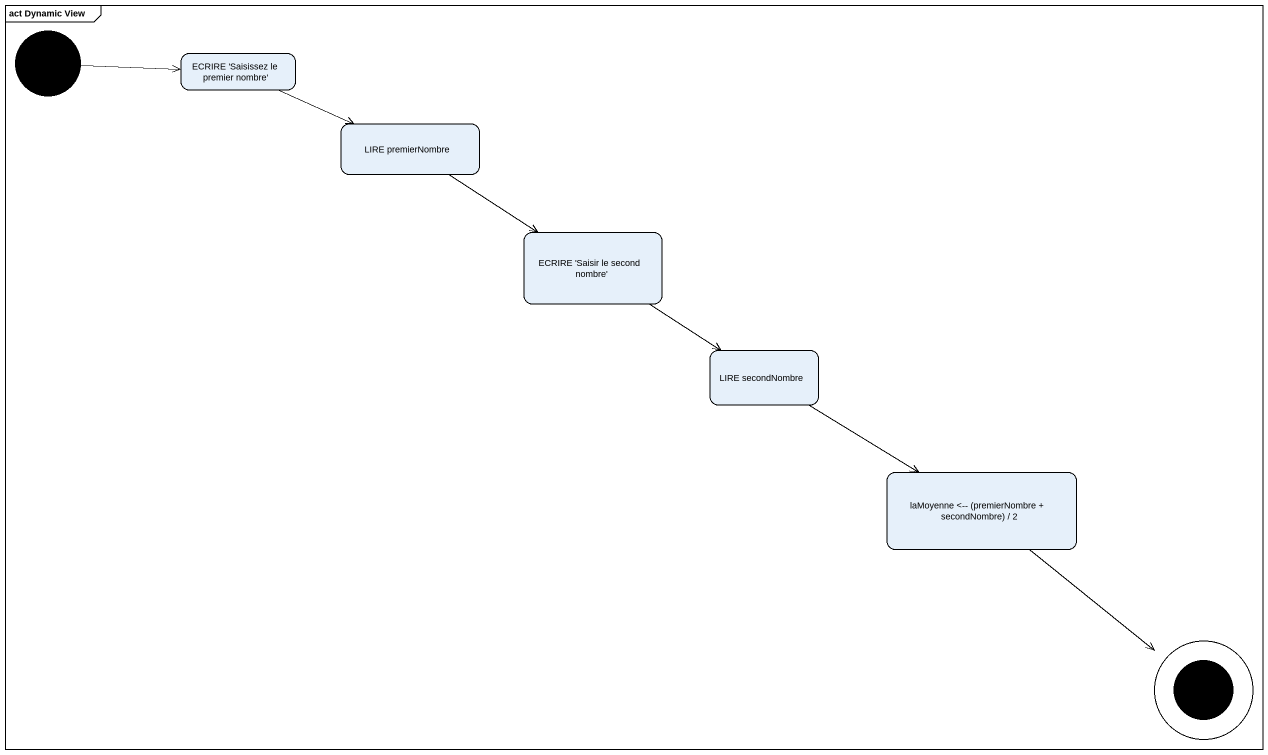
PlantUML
@startuml
mainframe act Dynamic View
hide empty description
state "ECRIRE 'Saisissez le premier nombre'" as ECRIRE_Saisissez_le_premier
state "LIRE premierNombre" as LIRE_premierNombre
state "ECRIRE 'Saisir le second nombre'" as ECRIRE_Saisir_le_second
state "LIRE secondNombre" as LIRE_secondNombre
state "laMoyenne <-- (premierNombre + secondNombre) / 2" as laMoyenne_premierNombre
[*] -right-> ECRIRE_Saisissez_le_premier
ECRIRE_Saisissez_le_premier -right-> LIRE_premierNombre
LIRE_premierNombre --> ECRIRE_Saisir_le_second
ECRIRE_Saisir_le_second --> LIRE_secondNombre
LIRE_secondNombre --> laMoyenne_premierNombre
laMoyenne_premierNombre --> [*]
@enduml
